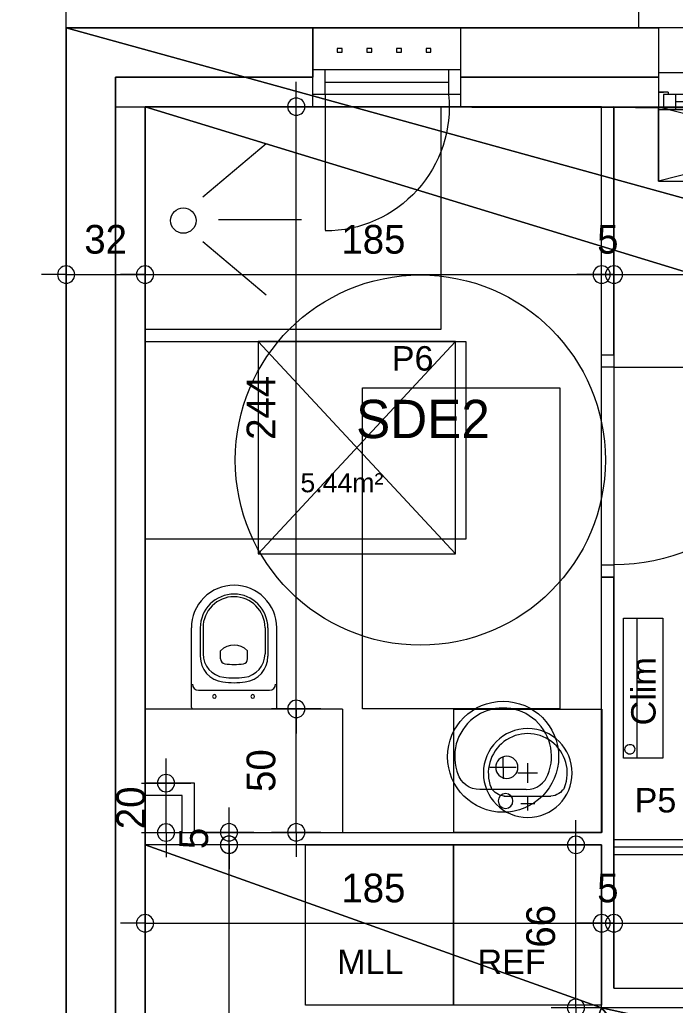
# Model space of a CAD drawing. Header units: metres. Extents: x -36.1 to 26, y -0.1 to 41.9.
# Drawn here: x -11.187 to -8.53, y 8.931 to 12.924 of the extents above; entities that cross this region are included whole.
import ezdxf
from ezdxf.enums import TextEntityAlignment as Align
from ezdxf.lldxf.tags import DXFTag

# ---------------------------------------------------------------- set-up
doc = ezdxf.new("R2010")
doc.units = ezdxf.units.M
doc.header["$MEASUREMENT"] = 0
for name, color, linetype in [('Calque commun', 7, 'Continuous'), ('Calque2', 7, 'Continuous'), ('Calque4', 7, 'Continuous'), ('Calque90', 7, 'Continuous'), ('Textes', 7, 'Continuous')]:
    doc.layers.add(name, color=color, linetype=linetype)
doc.styles.add('Arial4', font='arial.ttf', dxfattribs={"height": 0.077313})
doc.styles.add('Arial5', font='arial.ttf', dxfattribs={"height": 0.098961})
doc.styles.add('Century Gothic', font='GOTHIC.TTF', dxfattribs={"height": 0.155151})
doc.styles.add('Century Gothic2', font='GOTHIC.TTF', dxfattribs={"height": 0.116363})
tags = doc.linetypes.add('HIDDEN', pattern=[0.375, 0.25, -0.125]).pattern_tags.tags
tags[6:7] = [DXFTag(74, 4), DXFTag(75, 0), DXFTag(340, '0'), DXFTag(46, 1.0), DXFTag(50, 0.0), DXFTag(44, 0.0), DXFTag(45, 0.0)]
tags[4:5] = [DXFTag(74, 4), DXFTag(75, 0), DXFTag(340, '0'), DXFTag(46, 1.0), DXFTag(50, 0.0), DXFTag(44, 0.0), DXFTag(45, 0.0)]
tags = doc.linetypes.add('HIDDEN2', pattern=[0.1875, 0.125, -0.0625]).pattern_tags.tags
tags[6:7] = [DXFTag(74, 4), DXFTag(75, 0), DXFTag(340, '0'), DXFTag(46, 1.0), DXFTag(50, 0.0), DXFTag(44, 0.0), DXFTag(45, 0.0)]
tags[4:5] = [DXFTag(74, 4), DXFTag(75, 0), DXFTag(340, '0'), DXFTag(46, 1.0), DXFTag(50, 0.0), DXFTag(44, 0.0), DXFTag(45, 0.0)]

# ---------------------------------------------------------------- blocks, each defined once
blk = doc.blocks.new('Block8295')
at = {"layer": 'Calque commun', "color": 7, "linetype": 'Continuous', "lineweight": 18}
for p, q in [((-10.7986, 12.8909), (-10.9986, 12.8909)), ((-10.7986, 12.6909), (-10.7986, 12.6909))]:
    blk.add_line(p, q, dxfattribs=at)
at = {"layer": 'Calque commun', "color": 7, "linetype": 'Continuous', "lineweight": 9}
blk.add_line((-10.7986, 12.5709), (-10.6786, 12.5709), dxfattribs=at)
blk = doc.blocks.new('Block8298')
at = {"layer": 'Calque commun', "color": 7, "linetype": 'Continuous', "lineweight": 18}
blk.add_line((-10.9986, 3.8909), (-10.9986, 12.8909), dxfattribs=at)
at = {"layer": 'Calque commun', "color": 7, "linetype": 'Continuous', "lineweight": 9}
for p, q in [((-10.7986, 4.0909), (-10.7986, 12.6909)), ((-10.6786, 4.2109), (-10.6786, 12.5709))]:
    blk.add_line(p, q, dxfattribs=at)
blk = doc.blocks.new('Block8299')
at = {"layer": 'Calque commun', "color": 7, "linetype": 'Continuous', "lineweight": 18}
for p, q in [((-10.9986, 12.8909), (-9.9986, 12.8909)), ((-9.3986, 12.8909), (-8.5986, 12.8909))]:
    blk.add_line(p, q, dxfattribs=at)
at = {"layer": 'Calque commun', "color": 7, "linetype": 'Continuous', "lineweight": 9}
for p, q in [((-10.7986, 12.6909), (-9.9986, 12.6909)), ((-9.3986, 12.6909), (-8.5986, 12.6909)), ((-10.6786, 12.5709), (-9.9986, 12.5709)), ((-9.3986, 12.5709), (-8.5986, 12.5709))]:
    blk.add_line(p, q, dxfattribs=at)
blk = doc.blocks.new('@PRES_1_$$_1')
at = {"layer": 'Calque commun', "color": 5, "linetype": 'Continuous', "lineweight": 9}
for p, q in [((0, 0.32), (0.6, 0.32)), ((0.6, 0.15), (0, 0.15)), ((0.05, 0.05), (0.05, 0.15)), ((0.55, 0.15), (0.55, 0.05)), ((0.05, 0.1), (0.55, 0.1)), ((0.6, 0.05), (0, 0.05)), ((0, 0), (0.6, 0))]:
    blk.add_line(p, q, dxfattribs=at)
blk = doc.blocks.new('@PRES_1_$$_1-2')
at = {"layer": 'Calque commun', "color": 0, "linetype": 'ByBlock', "lineweight": -2}
blk.add_line((0, 0), (0, 0.32), dxfattribs=at)
blk = doc.blocks.new('@PRES_1_$$_1-3')
at = {"layer": 'Calque commun', "color": 0, "linetype": 'ByBlock', "lineweight": -2}
blk.add_line((0, 0), (0, 0.32), dxfattribs=at)
blk = doc.blocks.new('INTER_2D_COMB')
at = {"layer": 'Calque4', "color": 0, "linetype": 'ByBlock', "lineweight": -2}
blk.add_blockref('@PRES_1_$$_1', (0, 0), dxfattribs=at)
at = {"layer": 'Calque4', "color": 7, "linetype": 'Continuous', "lineweight": 9}
blk.add_blockref('@PRES_1_$$_1-2', (0, 0), dxfattribs=at)
at = {"layer": 'Calque4', "color": 7, "linetype": 'Continuous', "lineweight": 9, "extrusion": (0, 0, -1), "xscale": -1, "yscale": -1, "zscale": -1, "rotation": -180}
blk.add_blockref('@PRES_1_$$_1-3', (-0.6, 0), dxfattribs=at)
blk = doc.blocks.new('PLACED_COMB')
at = {"layer": 'Calque4', "color": 0, "linetype": 'ByBlock', "lineweight": -2}
blk.add_blockref('INTER_2D_COMB', (0, 0), dxfattribs=at)
blk = doc.blocks.new('@PRES_1_$$_1-7')
at = {"layer": 'Calque commun', "color": 2, "linetype": 'Continuous', "lineweight": 9}
for p, q in [((0, 0.33), (1.2, 0.33)), ((0, 0.32), (0, 0.33)), ((0, 0.32), (0.02, 0.32)), ((0.02, 0.27), (0.02, 0.32)), ((0.07, 0.33), (0.07, 0.27)), ((0.55, 0.27), (0.55, 0.33)), ((0.6, 0.33), (0.6, 0.27)), ((0.65, 0.27), (0.65, 0.33)), ((1.13, 0.33), (1.13, 0.27)), ((1.18, 0.32), (1.18, 0.27)), ((1.18, 0.32), (1.2, 0.32)), ((1.2, 0.32), (1.2, 0.33)), ((0.04, 0.26), (0, 0.26)), ((0, 0.26), (0.02, 0.26)), ((1.18, 0.27), (0.02, 0.27)), ((0.04, 0.26), (0.04, 0.27)), ((1.16, 0.26), (1.16, 0.27)), ((1.2, 0.26), (1.16, 0.26)), ((1.18, 0.26), (1.2, 0.26)), ((0, 0.18), (1.2, 0.18)), ((-0.08, 0), (-0.08, -0.07)), ((1.28, -0.07), (1.28, 0)), ((-0.08, -0.07), (1.28, -0.07))]:
    blk.add_line(p, q, dxfattribs=at)
at = {"layer": 'Calque commun', "color": 3, "linetype": 'Continuous', "lineweight": 9}
for p, q in [((0.55, 0.3), (0.07, 0.3)), ((1.13, 0.3), (0.65, 0.3))]:
    blk.add_line(p, q, dxfattribs=at)
blk = doc.blocks.new('@PRES_1_$$_1-8')
at = {"layer": 'Calque commun', "color": 0, "linetype": 'ByBlock', "lineweight": -2}
blk.add_line((0, 0), (0, 0.32), dxfattribs=at)
blk = doc.blocks.new('@PRES_1_$$_1-9')
at = {"layer": 'Calque commun', "color": 0, "linetype": 'ByBlock', "lineweight": -2}
blk.add_line((0, 0), (0, 0.32), dxfattribs=at)
blk = doc.blocks.new('INTER_2D_COMB3')
at = {"layer": 'Calque commun', "color": 0, "linetype": 'ByBlock', "lineweight": -2}
blk.add_blockref('@PRES_1_$$_1-7', (0, 0), dxfattribs=at)
at = {"layer": 'Calque commun', "color": 7, "linetype": 'Continuous', "lineweight": 9}
blk.add_blockref('@PRES_1_$$_1-8', (0, 0), dxfattribs=at)
at = {"layer": 'Calque commun', "color": 7, "linetype": 'Continuous', "lineweight": 9, "extrusion": (0, 0, -1), "xscale": -1, "yscale": -1, "zscale": -1, "rotation": -180}
blk.add_blockref('@PRES_1_$$_1-9', (-1.2, 0), dxfattribs=at)
blk = doc.blocks.new('PLACED_COMB3')
at = {"layer": 'Calque commun', "color": 0, "linetype": 'ByBlock', "lineweight": -2}
blk.add_blockref('INTER_2D_COMB3', (0, 0), dxfattribs=at)
blk = doc.blocks.new('_8')
at = {"layer": 'Calque commun', "color": 7, "linetype": 'Continuous', "lineweight": 9}
for p, q in [((-0.491, -0.1501), (-0.2333, -0.3664)), ((-0.6334, -0.4582), (-0.2969, -0.4582)), ((-0.491, -0.7635), (-0.2333, -0.5472))]:
    blk.add_line(p, q, dxfattribs=at)
blk.add_arc((-0.1549, -0.4608), 0.0514, 90, 89.9994, dxfattribs=at)
blk = doc.blocks.new('@PRES_1_$$_1-30')
at = {"layer": 'Calque commun', "color": 5, "linetype": 'Continuous', "lineweight": 9}
blk.add_line((0.05, 0.05), (0.05, 0.85), dxfattribs=at)
at = {"layer": 'Calque commun', "color": 5, "linetype": 'Continuous', "lineweight": 9, "extrusion": (0, 0, -1)}
blk.add_arc((-0.05, 0.05), 0.8, 90, 180, dxfattribs=at)
at = {"layer": 'Calque commun', "color": 5, "linetype": 'Continuous', "lineweight": 9}
mesh = blk.add_polyface(dxfattribs=at)
corners = [(0, 0), (0, 0.05), (0.05, 0.05), (0.05, 0)]
mesh.append_faces([[corners[k] for k in face] for face in [(0, 1, 2, 3)]], dxfattribs={"color": 5})
mesh = blk.add_polyface(dxfattribs=at)
corners = [(0.85, 0), (0.85, 0.05), (0.9, 0.05), (0.9, 0)]
mesh.append_faces([[corners[k] for k in face] for face in [(0, 1, 2, 3)]], dxfattribs={"color": 5})
blk = doc.blocks.new('@PRES_1_$$_1-31')
at = {"layer": 'Calque commun', "color": 0, "linetype": 'Continuous', "lineweight": 9}
blk.add_line((0, 0), (0, 0.05), dxfattribs=at)
blk = doc.blocks.new('@PRES_1_$$_1-32')
at = {"layer": 'Calque commun', "color": 0, "linetype": 'Continuous', "lineweight": 9}
blk.add_line((0, 0), (0, 0.05), dxfattribs=at)
blk = doc.blocks.new('INTER_2D_COMB12')
at = {"layer": 'Calque commun', "color": 0, "linetype": 'ByBlock', "lineweight": -2}
blk.add_blockref('@PRES_1_$$_1-30', (0, 0), dxfattribs=at)
at = {"layer": 'Calque commun', "color": 15, "linetype": 'ByBlock', "lineweight": -2}
blk.add_blockref('@PRES_1_$$_1-31', (0, 0), dxfattribs=at)
at = {"layer": 'Calque commun', "color": 15, "linetype": 'ByBlock', "lineweight": -2, "extrusion": (0, 0, -1), "xscale": -1, "yscale": -1, "zscale": -1, "rotation": -180}
blk.add_blockref('@PRES_1_$$_1-32', (-0.9, 0), dxfattribs=at)
blk = doc.blocks.new('PLACED_COMB12')
at = {"layer": 'Calque commun', "color": 0, "linetype": 'ByBlock', "lineweight": -2}
blk.add_blockref('INTER_2D_COMB12', (0, 0), dxfattribs=at)
blk = doc.blocks.new('80x130')
at = {"layer": 'Calque commun', "color": 7, "linetype": 'HIDDEN', "lineweight": 9}
mesh = blk.add_polyface(dxfattribs=at)
corners = [(0, 0), (0, 1.3), (0.8, 1.3), (0.8, 0)]
mesh.append_faces([[corners[k] for k in face] for face in [(0, 1, 2, 3)]], dxfattribs={"color": 7})
blk = doc.blocks.new('new101')
at = {"layer": 'Calque commun', "color": 5, "linetype": 'Continuous', "lineweight": 9}
blk.add_arc((0, 0), 0.5, 0, 359.9994, dxfattribs=at)
blk = doc.blocks.new('new102')
at = {"layer": 'Calque commun', "color": 5, "linetype": 'Continuous', "lineweight": 9}
blk.add_arc((0, 0), 0.5, 0, 359.9994, dxfattribs=at)
blk = doc.blocks.new('DimLine13582')
at = {"layer": 'Calque commun', "color": 5, "linetype": 'Continuous', "lineweight": 9}
for p, q in [((-10.9986, 11.7914), (-10.9986, 11.9914)), ((-10.6786, 11.7914), (-10.6786, 11.9914)), ((-10.9986, 11.8914), (-11.0986, 11.8914)), ((-10.9986, 11.8914), (-10.6786, 11.8914)), ((-10.6786, 11.8914), (-10.5786, 11.8914))]:
    blk.add_line(p, q, dxfattribs=at)
at = {"layer": 'Calque commun', "color": 5, "linetype": 'Continuous', "lineweight": 9, "xscale": 0.07000000029802322, "yscale": 0.07000000029802322, "zscale": 0.07000000029802322}
for name, p in [('new101', (-10.9986, 11.8914)), ('new102', (-10.6786, 11.8914))]:
    blk.add_blockref(name, p, dxfattribs=at)
at = {"layer": 'Calque commun', "color": 5, "linetype": 'Continuous', "lineweight": 9, "style": 'Century Gothic2'}
blk.add_text('32', height=0.11636, dxfattribs=at).set_placement((-10.8386, 11.9414), align=Align.BOTTOM_CENTER)
blk = doc.blocks.new('new103')
at = {"layer": 'Calque commun', "color": 5, "linetype": 'Continuous', "lineweight": 9}
blk.add_arc((0, 0), 0.5, 0, 359.9994, dxfattribs=at)
blk = doc.blocks.new('new104')
at = {"layer": 'Calque commun', "color": 5, "linetype": 'Continuous', "lineweight": 9}
blk.add_arc((0, 0), 0.5, 0, 359.9994, dxfattribs=at)
blk = doc.blocks.new('DimLine13590')
at = {"layer": 'Calque commun', "color": 5, "linetype": 'Continuous', "lineweight": 9}
for p, q in [((-10.6786, 11.7914), (-10.6786, 11.9914)), ((-8.8286, 11.7914), (-8.8286, 11.9914)), ((-10.6786, 11.8914), (-10.7786, 11.8914)), ((-10.6786, 11.8914), (-8.8286, 11.8914)), ((-8.8286, 11.8914), (-8.7286, 11.8914))]:
    blk.add_line(p, q, dxfattribs=at)
at = {"layer": 'Calque commun', "color": 5, "linetype": 'Continuous', "lineweight": 9, "xscale": 0.07000000029802322, "yscale": 0.07000000029802322, "zscale": 0.07000000029802322}
for name, p in [('new103', (-10.6786, 11.8914)), ('new104', (-8.8286, 11.8914))]:
    blk.add_blockref(name, p, dxfattribs=at)
at = {"layer": 'Calque commun', "color": 5, "linetype": 'Continuous', "lineweight": 9, "style": 'Century Gothic2'}
blk.add_text('185', height=0.11636, dxfattribs=at).set_placement((-9.7536, 11.9414), align=Align.BOTTOM_CENTER)
blk = doc.blocks.new('new105')
at = {"layer": 'Calque commun', "color": 5, "linetype": 'Continuous', "lineweight": 9}
blk.add_arc((0, 0), 0.5, 0, 359.9994, dxfattribs=at)
blk = doc.blocks.new('new106')
at = {"layer": 'Calque commun', "color": 5, "linetype": 'Continuous', "lineweight": 9}
blk.add_arc((0, 0), 0.5, 0, 359.9994, dxfattribs=at)
blk = doc.blocks.new('DimLine13598')
at = {"layer": 'Calque commun', "color": 5, "linetype": 'Continuous', "lineweight": 9}
for p, q in [((-8.8286, 11.7914), (-8.8286, 11.9914)), ((-8.7786, 11.7914), (-8.7786, 11.9914)), ((-8.8286, 11.8914), (-8.9286, 11.8914)), ((-8.8286, 11.8914), (-8.7786, 11.8914)), ((-8.7786, 11.8914), (-8.6786, 11.8914))]:
    blk.add_line(p, q, dxfattribs=at)
at = {"layer": 'Calque commun', "color": 5, "linetype": 'Continuous', "lineweight": 9, "xscale": 0.07000000029802322, "yscale": 0.07000000029802322, "zscale": 0.07000000029802322}
for name, p in [('new105', (-8.8286, 11.8914)), ('new106', (-8.7786, 11.8914))]:
    blk.add_blockref(name, p, dxfattribs=at)
at = {"layer": 'Calque commun', "color": 5, "linetype": 'Continuous', "lineweight": 9, "style": 'Century Gothic2'}
blk.add_text('5', height=0.1164, dxfattribs=at).set_placement((-8.8036, 11.9414), align=Align.BOTTOM_CENTER)
blk = doc.blocks.new('new107')
at = {"layer": 'Calque commun', "color": 5, "linetype": 'Continuous', "lineweight": 9}
blk.add_arc((0, 0), 0.5, 0, 359.9994, dxfattribs=at)
blk = doc.blocks.new('new108')
at = {"layer": 'Calque commun', "color": 5, "linetype": 'Continuous', "lineweight": 9}
blk.add_arc((0, 0), 0.5, 0, 359.9994, dxfattribs=at)
blk = doc.blocks.new('DimLine13606')
at = {"layer": 'Calque commun', "color": 5, "linetype": 'Continuous', "lineweight": 9}
for p, q in [((-8.7786, 11.7914), (-8.7786, 11.9914)), ((-4.7186, 11.7914), (-4.7186, 11.9914)), ((-8.7786, 11.8914), (-8.8786, 11.8914)), ((-8.7786, 11.8914), (-4.7186, 11.8914)), ((-4.7186, 11.8914), (-4.6186, 11.8914))]:
    blk.add_line(p, q, dxfattribs=at)
at = {"layer": 'Calque commun', "color": 5, "linetype": 'Continuous', "lineweight": 9, "xscale": 0.07000000029802322, "yscale": 0.07000000029802322, "zscale": 0.07000000029802322}
for name, p in [('new107', (-8.7786, 11.8914)), ('new108', (-4.7186, 11.8914))]:
    blk.add_blockref(name, p, dxfattribs=at)
at = {"layer": 'Calque commun', "color": 5, "linetype": 'Continuous', "lineweight": 9, "style": 'Century Gothic2'}
blk.add_text('406', height=0.11636, dxfattribs=at).set_placement((-6.7486, 11.9414), align=Align.BOTTOM_CENTER)
blk = doc.blocks.new('new113')
at = {"layer": 'Calque commun', "color": 5, "linetype": 'Continuous', "lineweight": 9}
blk.add_arc((0, 0), 0.5, 0, 359.9994, dxfattribs=at)
blk = doc.blocks.new('new114')
at = {"layer": 'Calque commun', "color": 5, "linetype": 'Continuous', "lineweight": 9}
blk.add_arc((0, 0), 0.5, 0, 359.9994, dxfattribs=at)
blk = doc.blocks.new('DimLine13638')
at = {"layer": 'Calque commun', "color": 5, "linetype": 'Continuous', "lineweight": 9}
for p, q in [((-10.3386, 9.6318), (-10.3386, 9.7318)), ((-10.4386, 9.6318), (-10.2386, 9.6318)), ((-10.3386, 9.5818), (-10.3386, 9.6318)), ((-10.4386, 9.5818), (-10.2386, 9.5818)), ((-10.3386, 9.5818), (-10.3386, 9.4818))]:
    blk.add_line(p, q, dxfattribs=at)
at = {"layer": 'Calque commun', "color": 5, "linetype": 'Continuous', "lineweight": 9, "xscale": 0.07000000029802322, "yscale": 0.07000000029802322, "zscale": 0.07000000029802322, "rotation": 90}
for name, p in [('new114', (-10.3386, 9.6318)), ('new113', (-10.3386, 9.5818))]:
    blk.add_blockref(name, p, dxfattribs=at)
at = {"layer": 'Calque commun', "color": 5, "linetype": 'Continuous', "lineweight": 9, "style": 'Century Gothic2'}
blk.add_text('5', height=0.1164, rotation=90, dxfattribs=at).set_placement((-10.3886, 9.6068), align=Align.BOTTOM_CENTER)
blk = doc.blocks.new('new115')
at = {"layer": 'Calque commun', "color": 5, "linetype": 'Continuous', "lineweight": 9}
blk.add_arc((0, 0), 0.5, 0, 359.9994, dxfattribs=at)
blk = doc.blocks.new('new116')
at = {"layer": 'Calque commun', "color": 5, "linetype": 'Continuous', "lineweight": 9}
blk.add_arc((0, 0), 0.5, 0, 359.9994, dxfattribs=at)
blk = doc.blocks.new('DimLine13646')
at = {"layer": 'Calque commun', "color": 5, "linetype": 'Continuous', "lineweight": 9}
for p, q in [((-10.0662, 10.1318), (-10.0662, 10.2318)), ((-9.9662, 10.1318), (-10.1662, 10.1318)), ((-10.0662, 9.6318), (-10.0662, 10.1318)), ((-10.1662, 9.6318), (-9.9662, 9.6318)), ((-10.0662, 9.6318), (-10.0662, 9.5318))]:
    blk.add_line(p, q, dxfattribs=at)
at = {"layer": 'Calque commun', "color": 5, "linetype": 'Continuous', "lineweight": 9, "xscale": 0.07000000029802322, "yscale": 0.07000000029802322, "zscale": 0.07000000029802322, "rotation": 90}
for name, p in [('new116', (-10.0662, 10.1318)), ('new115', (-10.0662, 9.6318))]:
    blk.add_blockref(name, p, dxfattribs=at)
at = {"layer": 'Calque commun', "color": 5, "linetype": 'Continuous', "lineweight": 9, "style": 'Century Gothic2'}
blk.add_text('50', height=0.11636, rotation=90, dxfattribs=at).set_placement((-10.1162, 9.8818), align=Align.BOTTOM_CENTER)
blk = doc.blocks.new('new117')
at = {"layer": 'Calque commun', "color": 5, "linetype": 'Continuous', "lineweight": 9}
blk.add_arc((0, 0), 0.5, 0, 359.9994, dxfattribs=at)
blk = doc.blocks.new('new118')
at = {"layer": 'Calque commun', "color": 5, "linetype": 'Continuous', "lineweight": 9}
blk.add_arc((0, 0), 0.5, 0, 359.9994, dxfattribs=at)
blk = doc.blocks.new('DimLine13654')
at = {"layer": 'Calque commun', "color": 5, "linetype": 'Continuous', "lineweight": 9}
for p, q in [((-10.0662, 12.5718), (-10.0662, 12.6718)), ((-10.1662, 12.5718), (-9.9662, 12.5718)), ((-10.0662, 10.1318), (-10.0662, 12.5718)), ((-9.9662, 10.1318), (-10.1662, 10.1318)), ((-10.0662, 10.1318), (-10.0662, 10.0318))]:
    blk.add_line(p, q, dxfattribs=at)
at = {"layer": 'Calque commun', "color": 5, "linetype": 'Continuous', "lineweight": 9, "xscale": 0.07000000029802322, "yscale": 0.07000000029802322, "zscale": 0.07000000029802322, "rotation": 90}
for name, p in [('new118', (-10.0662, 12.5718)), ('new117', (-10.0662, 10.1318))]:
    blk.add_blockref(name, p, dxfattribs=at)
at = {"layer": 'Calque commun', "color": 5, "linetype": 'Continuous', "lineweight": 9, "style": 'Century Gothic2'}
blk.add_text('244', height=0.11636, rotation=90, dxfattribs=at).set_placement((-10.1162, 11.3518), align=Align.BOTTOM_CENTER)
blk = doc.blocks.new('new341')
at = {"layer": 'Calque commun', "color": 5, "linetype": 'Continuous', "lineweight": 9}
blk.add_arc((0, 0), 0.5, 0, 359.9994, dxfattribs=at)
blk = doc.blocks.new('new342')
at = {"layer": 'Calque commun', "color": 5, "linetype": 'Continuous', "lineweight": 9}
blk.add_arc((0, 0), 0.5, 0, 359.9994, dxfattribs=at)
blk = doc.blocks.new('DimLine18064')
at = {"layer": 'Calque commun', "color": 5, "linetype": 'Continuous', "lineweight": 9}
for p, q in [((-10.6786, 9.3632), (-10.6786, 9.1632)), ((-8.8286, 9.3632), (-8.8286, 9.1632)), ((-10.6786, 9.2632), (-10.7786, 9.2632)), ((-10.6786, 9.2632), (-8.8286, 9.2632)), ((-8.8286, 9.2632), (-8.7286, 9.2632))]:
    blk.add_line(p, q, dxfattribs=at)
at = {"layer": 'Calque commun', "color": 5, "linetype": 'Continuous', "lineweight": 9, "xscale": 0.07000000029802322, "yscale": 0.07000000029802322, "zscale": 0.07000000029802322}
for name, p in [('new341', (-10.6786, 9.2632)), ('new342', (-8.8286, 9.2632))]:
    blk.add_blockref(name, p, dxfattribs=at)
at = {"layer": 'Calque commun', "color": 5, "linetype": 'Continuous', "lineweight": 9, "style": 'Century Gothic2'}
blk.add_text('185', height=0.11636, dxfattribs=at).set_placement((-9.7536, 9.3132), align=Align.BOTTOM_CENTER)
blk = doc.blocks.new('new343')
at = {"layer": 'Calque commun', "color": 5, "linetype": 'Continuous', "lineweight": 9}
blk.add_arc((0, 0), 0.5, 0, 359.9994, dxfattribs=at)
blk = doc.blocks.new('new344')
at = {"layer": 'Calque commun', "color": 5, "linetype": 'Continuous', "lineweight": 9}
blk.add_arc((0, 0), 0.5, 0, 359.9994, dxfattribs=at)
blk = doc.blocks.new('DimLine18072')
at = {"layer": 'Calque commun', "color": 5, "linetype": 'Continuous', "lineweight": 9}
for p, q in [((-8.8286, 9.3632), (-8.8286, 9.1632)), ((-8.7786, 9.3632), (-8.7786, 9.1632)), ((-8.8286, 9.2632), (-8.9286, 9.2632)), ((-8.8286, 9.2632), (-8.7786, 9.2632)), ((-8.7786, 9.2632), (-8.6786, 9.2632))]:
    blk.add_line(p, q, dxfattribs=at)
at = {"layer": 'Calque commun', "color": 5, "linetype": 'Continuous', "lineweight": 9, "xscale": 0.07000000029802322, "yscale": 0.07000000029802322, "zscale": 0.07000000029802322}
for name, p in [('new343', (-8.8286, 9.2632)), ('new344', (-8.7786, 9.2632))]:
    blk.add_blockref(name, p, dxfattribs=at)
at = {"layer": 'Calque commun', "color": 5, "linetype": 'Continuous', "lineweight": 9, "style": 'Century Gothic2'}
blk.add_text('5', height=0.1164, dxfattribs=at).set_placement((-8.8036, 9.3132), align=Align.BOTTOM_CENTER)
blk = doc.blocks.new('new345')
at = {"layer": 'Calque commun', "color": 5, "linetype": 'Continuous', "lineweight": 9}
blk.add_arc((0, 0), 0.5, 0, 359.9994, dxfattribs=at)
blk = doc.blocks.new('new346')
at = {"layer": 'Calque commun', "color": 5, "linetype": 'Continuous', "lineweight": 9}
blk.add_arc((0, 0), 0.5, 0, 359.9994, dxfattribs=at)
blk = doc.blocks.new('DimLine18080')
at = {"layer": 'Calque commun', "color": 5, "linetype": 'Continuous', "lineweight": 9}
for p, q in [((-8.7786, 9.3632), (-8.7786, 9.1632)), ((-7.1247, 9.3632), (-7.1247, 9.1632)), ((-8.7786, 9.2632), (-8.8786, 9.2632)), ((-8.7786, 9.2632), (-7.1247, 9.2632)), ((-7.1247, 9.2632), (-7.0247, 9.2632))]:
    blk.add_line(p, q, dxfattribs=at)
at = {"layer": 'Calque commun', "color": 5, "linetype": 'Continuous', "lineweight": 9, "xscale": 0.07000000029802322, "yscale": 0.07000000029802322, "zscale": 0.07000000029802322}
for name, p in [('new345', (-8.7786, 9.2632)), ('new346', (-7.1247, 9.2632))]:
    blk.add_blockref(name, p, dxfattribs=at)
at = {"layer": 'Calque commun', "color": 5, "linetype": 'Continuous', "lineweight": 9, "style": 'Century Gothic2'}
blk.add_text('165', height=0.11636, dxfattribs=at).set_placement((-7.9517, 9.3132), align=Align.BOTTOM_CENTER)
blk = doc.blocks.new('vasque1-2')
at = {"layer": 'Calque2', "color": 6, "linetype": 'Continuous', "lineweight": 9}
for p, q in [((-0.094, -0.092), (0.094, -0.092)), ((0, -0.182), (0, -0.135)), ((-0.0533, -0.182), (0.0533, -0.182)), ((0, -0.182), (0, -0.224))]:
    blk.add_line(p, q, dxfattribs=at)
at = {"layer": 'Calque2', "color": 6, "linetype": 'Continuous', "lineweight": 9, "flags": 128}
for points in [[(0, -0.45, -1), (0, 0)], [(0, 0, -1), (0, -0.45)], [(0.02, -0.046, 1), (-0.04, -0.046, 1), (0.02, -0.046)], [(-0.094, -0.092, 0.324927), (-0.1834, -0.157)], [(0.094, -0.092, -0.324927), (0.1834, -0.157)], [(-0.1814, -0.1514, 1.494518), (0.1814, -0.1514)], [(0.03, -0.182, 1), (-0.06, -0.182, 1), (0.03, -0.182)]]:
    blk.add_lwpolyline(points, format="xyb", dxfattribs=at)
blk = doc.blocks.new('vasqu450')
at = {"layer": 'Calque commun', "color": 6, "linetype": 'Continuous', "lineweight": 9}
blk.add_line((0.1207, 0.1168), (-0.1173, 0.117), dxfattribs=at)
for radius, start, end in [(0.225, 360, 359.9994), (0.2, 158.4, 21.6)]:
    blk.add_arc((0, 0), radius, start, end, dxfattribs=at)
at = {"layer": 'Calque commun', "color": 6, "linetype": 'Continuous', "lineweight": 9, "extrusion": (0, 0, -1)}
for centre, start, end in [((0.112, 0.0327), 28.9734, 86.4066), ((-0.112, 0.0327), 93.5934, 151.0266)]:
    blk.add_arc(centre, 0.0845, start, end, dxfattribs=at)
at = {"layer": 'Calque90', "color": 6, "linetype": 'Continuous', "lineweight": 9}
for p, q in [((0.035, 0.155), (-0.035, 0.155)), ((0, 0.19), (0, 0.12)), ((0, 0.05), (0, -0.05)), ((-0.05, 0), (0.05, 0))]:
    blk.add_line(p, q, dxfattribs=at)
blk = doc.blocks.new('meuble vasque 60x50')
at = {"layer": 'Calque commun', "color": 0, "linetype": 'ByBlock', "lineweight": -2, "xscale": 0.800000011920929, "yscale": 0.800000011920929, "zscale": 0.800000011920929}
blk.add_blockref('vasqu450', (0.2994, -0.241), dxfattribs=at)
at = {"layer": 'Calque commun', "color": 0, "linetype": 'ByBlock', "lineweight": -2}
blk.add_blockref('vasque1-2', (0.3994, -0.0819), dxfattribs=at)
at = {"layer": 'Calque commun', "color": 6, "linetype": 'Continuous', "lineweight": 9}
mesh = blk.add_polyface(dxfattribs=at)
corners = [(-0.0006, -0.0002), (0.5994, -0.0002), (0.5994, -0.5002), (-0.0006, -0.5002)]
mesh.append_faces([[corners[k] for k in face] for face in [(0, 1, 2, 3)]], dxfattribs={"color": 6})
blk = doc.blocks.new('60x65')
at = {"layer": 'Calque commun', "color": 7, "linetype": 'HIDDEN', "lineweight": 9}
mesh = blk.add_polyface(dxfattribs=at)
corners = [(0, 0.6), (0.65, 0.6), (0.65, 0), (0, 0)]
mesh.append_faces([[corners[k] for k in face] for face in [(0, 1, 2, 3)]], dxfattribs={"color": 7})
blk = doc.blocks.new('new365')
at = {"layer": 'Calque commun', "color": 5, "linetype": 'Continuous', "lineweight": 9}
blk.add_arc((0, 0), 0.5, 0, 359.9994, dxfattribs=at)
blk = doc.blocks.new('new366')
at = {"layer": 'Calque commun', "color": 5, "linetype": 'Continuous', "lineweight": 9}
blk.add_arc((0, 0), 0.5, 0, 359.9994, dxfattribs=at)
blk = doc.blocks.new('DimLine18427')
at = {"layer": 'Calque commun', "color": 5, "linetype": 'Continuous', "lineweight": 9}
for p, q in [((-8.9327, 9.5809), (-8.9327, 9.6809)), ((-8.8327, 9.5809), (-9.0327, 9.5809)), ((-8.9327, 8.9209), (-8.9327, 9.5809)), ((-8.8327, 8.9209), (-9.0327, 8.9209)), ((-8.9327, 8.9209), (-8.9327, 8.8209))]:
    blk.add_line(p, q, dxfattribs=at)
at = {"layer": 'Calque commun', "color": 5, "linetype": 'Continuous', "lineweight": 9, "xscale": 0.07000000029802322, "yscale": 0.07000000029802322, "zscale": 0.07000000029802322, "rotation": 90}
for name, p in [('new366', (-8.9327, 9.5809)), ('new365', (-8.9327, 8.9209))]:
    blk.add_blockref(name, p, dxfattribs=at)
at = {"layer": 'Calque commun', "color": 5, "linetype": 'Continuous', "lineweight": 9, "style": 'Century Gothic2'}
blk.add_text('66', height=0.11636, rotation=90, dxfattribs=at).set_placement((-8.9827, 9.2509), align=Align.BOTTOM_CENTER)
blk = doc.blocks.new('wc suspendu')
at = {"layer": 'Calque commun', "color": 15, "linetype": 'Continuous', "lineweight": 9}
for p, q in [((-0.173, -0.0497), (-0.173, -0.0515)), ((-0.173, -0.0497), (-0.173, -0.372)), ((0.168, -0.0447), (-0.168, -0.0447)), ((0.173, -0.0497), (0.173, -0.0515)), ((0.173, -0.0497), (0.173, -0.372)), ((0.1434, -0.1197), (-0.1434, -0.1197)), ((-0.137, -0.372), (-0.137, -0.2571)), ((-0.1257, -0.3727), (-0.1257, -0.2673)), ((-0.055, -0.2465), (-0.0551, -0.2797)), ((0.055, -0.2465), (0.0551, -0.2797)), ((0.1257, -0.3727), (0.1257, -0.2673)), ((0.137, -0.372), (0.137, -0.2571))]:
    blk.add_line(p, q, dxfattribs=at)
for centre, radius, start, end in [((-0.168, -0.0497), 0.005, 90, 180), ((0.168, -0.0497), 0.005, 0, 90), ((-0.1434, -0.1447), 0.025, 90, 180), ((-0.0756, -0.0946), 0.0075, 0, 359.9994), ((0.0794, -0.0946), 0.0075, 0, 359.9994), ((0.1434, -0.1447), 0.025, 0, 90), ((-0.032, -0.2571), 0.105, 97.505, 180), ((0, -0.5), 0.35, 90, 97.505), ((0, -0.5), 0.35, 82.495, 90), ((0.032, -0.2571), 0.105, 0, 82.495), ((-0.0294, -0.2673), 0.0963, 97.505, 180), ((0, -0.4902), 0.3211, 90, 97.505), ((0, -0.4902), 0.3211, 82.495, 90), ((0.0294, -0.2673), 0.0963, 0, 82.495), ((-0.035, -0.2465), 0.02, 97.8621, 180), ((0, -0.5), 0.2759, 90, 97.8622), ((0, -0.5), 0.2759, 82.1379, 90), ((0.035, -0.2465), 0.02, 0, 82.1378), ((0, -0.2241), 0.0783, 225.2695, 314.7305), ((0, -0.372), 0.173, 180, 270), ((0, -0.372), 0.137, 180, 270), ((0, -0.3727), 0.1257, 180, 270), ((0, -0.372), 0.137, 270, 0), ((0, -0.372), 0.173, 270, 0), ((0, -0.3727), 0.1257, 270, 0)]:
    blk.add_arc(centre, radius, start, end, dxfattribs=at)
blk = doc.blocks.new('clim-int')
at = {"layer": 'Calque commun', "color": 0, "linetype": 'ByBlock', "lineweight": 9}
for p, q in [((0.5671, 0.16), (0, 0.16)), ((0, 0.16), (0, 0)), ((0.5671, 0), (0.5671, 0.16)), ((0, 0.106), (0.5671, 0.106)), ((0, 0), (0.5671, 0))]:
    blk.add_line(p, q, dxfattribs=at)
blk.add_arc((0.531, 0.1338), 0.02, 330, 329.9994, dxfattribs=at)
blk = doc.blocks.new('new381')
at = {"layer": 'Calque commun', "color": 5, "linetype": 'Continuous', "lineweight": 9}
blk.add_arc((0, 0), 0.5, 0, 359.9994, dxfattribs=at)
blk = doc.blocks.new('new382')
at = {"layer": 'Calque commun', "color": 5, "linetype": 'Continuous', "lineweight": 9}
blk.add_arc((0, 0), 0.5, 0, 359.9994, dxfattribs=at)
blk = doc.blocks.new('DimLine18902')
at = {"layer": 'Calque commun', "color": 5, "linetype": 'Continuous', "lineweight": 9}
for p, q in [((-10.5939, 9.8309), (-10.5939, 9.9309)), ((-10.6939, 9.8309), (-10.4939, 9.8309)), ((-10.5939, 9.6309), (-10.5939, 9.8309)), ((-10.6939, 9.6309), (-10.4939, 9.6309)), ((-10.5939, 9.6309), (-10.5939, 9.5309))]:
    blk.add_line(p, q, dxfattribs=at)
at = {"layer": 'Calque commun', "color": 5, "linetype": 'Continuous', "lineweight": 9, "xscale": 0.07000000029802322, "yscale": 0.07000000029802322, "zscale": 0.07000000029802322, "rotation": 90}
for name, p in [('new382', (-10.5939, 9.8309)), ('new381', (-10.5939, 9.6309))]:
    blk.add_blockref(name, p, dxfattribs=at)
at = {"layer": 'Calque commun', "color": 5, "linetype": 'Continuous', "lineweight": 9, "style": 'Century Gothic2'}
blk.add_text('20', height=0.11636, rotation=90, dxfattribs=at).set_placement((-10.6439, 9.7309), align=Align.BOTTOM_CENTER)
blk = doc.blocks.new('new393')
at = {"layer": 'Calque commun', "color": 5, "linetype": 'Continuous', "lineweight": 9}
blk.add_arc((0, 0), 0.5, 0, 359.9994, dxfattribs=at)
blk = doc.blocks.new('new394')
at = {"layer": 'Calque commun', "color": 5, "linetype": 'Continuous', "lineweight": 9}
blk.add_arc((0, 0), 0.5, 0, 359.9994, dxfattribs=at)
blk = doc.blocks.new('DimLine19047')
at = {"layer": 'Calque commun', "color": 5, "linetype": 'Continuous', "lineweight": 9}
for p, q in [((-10.3386, 9.5809), (-10.3386, 9.6809)), ((-10.2386, 9.5809), (-10.4386, 9.5809)), ((-10.3386, 6.5309), (-10.3386, 9.5809)), ((-10.2386, 6.5309), (-10.4386, 6.5309)), ((-10.3386, 6.5309), (-10.3386, 6.4309))]:
    blk.add_line(p, q, dxfattribs=at)
at = {"layer": 'Calque commun', "color": 5, "linetype": 'Continuous', "lineweight": 9, "xscale": 0.07000000029802322, "yscale": 0.07000000029802322, "zscale": 0.07000000029802322, "rotation": 90}
for name, p in [('new394', (-10.3386, 9.5809)), ('new393', (-10.3386, 6.5309))]:
    blk.add_blockref(name, p, dxfattribs=at)
at = {"layer": 'Calque commun', "color": 5, "linetype": 'Continuous', "lineweight": 9, "style": 'Century Gothic2'}
blk.add_text('305', height=0.11636, rotation=90, dxfattribs=at).set_placement((-10.3886, 8.0559), align=Align.BOTTOM_CENTER)

msp = doc.modelspace()

# ---------------------------------------------------------------- linework, layer by layer
at = {"layer": 'Calque commun', "color": 7, "linetype": 'HIDDEN', "lineweight": 9}
for p, q in [((-9.9486, 12.6209), (-9.9486, 12.0709)), ((-7.3986, 12.5709), (-8.5986, 12.2703)), ((-8.5986, 12.2703), (-8.5986, 12.5709)), ((-8.5986, 12.5709), (-7.3986, 12.2668)), ((-8.5986, 12.5609), (-8.5986, 12.2703)), ((-8.5986, 12.2703), (-7.3986, 12.2668))]:
    msp.add_line(p, q, dxfattribs=at)
at = {"layer": 'Calque commun', "color": 7, "linetype": 'Continuous', "lineweight": 9}
for p, q in [((-9.4786, 12.5685), (-10.6786, 12.5709)), ((-9.4786, 11.6709), (-9.4786, 12.5685)), ((-8.7786, 11.5659), (-8.7786, 12.5709)), ((-8.7786, 12.5709), (-8.7786, 12.1909)), ((-10.6786, 11.6709), (-9.4786, 11.6709)), ((-9.8786, 10.1309), (-10.6786, 10.1309)), ((-9.8786, 10.1309), (-9.8786, 9.6309)), ((-9.3286, 9.6309), (-8.8286, 9.6309)), ((-7.1247, 9.6009), (-8.7786, 9.6009)), ((-8.7786, 9.6009), (-8.7786, 9.5409)), ((-7.1247, 9.5709), (-8.7786, 9.5709)), ((-7.1247, 9.5409), (-8.7786, 9.5409))]:
    msp.add_line(p, q, dxfattribs=at)
at = {"layer": 'Calque commun', "color": 15, "linetype": 'Continuous', "lineweight": 18}
for p, q in [((-8.8286, 12.5709), (-8.7786, 12.5709)), ((-8.8286, 11.5659), (-8.8286, 12.5709)), ((-8.7786, 11.5659), (-8.7786, 12.5709)), ((-8.8286, 9.6309), (-8.8286, 10.6659)), ((-8.7786, 9.0009), (-8.7786, 10.6659)), ((-10.4786, 9.8309), (-10.6786, 9.8309)), ((-10.6786, 9.7809), (-10.6786, 9.8309)), ((-10.4786, 9.6309), (-10.4786, 9.8309)), ((-10.5286, 9.7809), (-10.6786, 9.7809)), ((-10.5286, 9.6309), (-10.5286, 9.7809)), ((-10.6786, 9.5809), (-10.6786, 9.6309)), ((-10.6786, 9.6309), (-10.3786, 9.6309)), ((-10.3286, 9.6309), (-8.8286, 9.6309)), ((-8.8286, 9.5809), (-10.6786, 9.5809)), ((-8.8286, 9.0009), (-8.8286, 9.5809))]:
    msp.add_line(p, q, dxfattribs=at)
at = {"layer": 'Calque commun', "color": 7, "linetype": 'Continuous', "lineweight": 18}
for p, q in [((-8.8286, 8.9209), (-8.8286, 9.0009)), ((-8.7786, 9.0009), (-7.1247, 9.0009))]:
    msp.add_line(p, q, dxfattribs=at)
at = {"layer": 'Calque commun', "color": 16, "linetype": 'HIDDEN2', "lineweight": 9, "flags": 128}
msp.add_lwpolyline([(-9.4204, 11.62), (-10.2204, 11.62), (-10.2204, 10.7596), (-9.4204, 10.7596), (-10.2204, 11.62), (-9.4204, 10.7596), (-9.4204, 11.62), (-10.2204, 10.7596)], dxfattribs=at)
at = {"layer": 'Calque commun', "color": 12, "linetype": 'Continuous', "lineweight": 18}
for points in [[(-9.9986, 12.8909, 0), (-9.9986, 12.6909, 0), (-10.7986, 12.6909, 0), (-10.7986, 4.0909, 0), (-9.9986, 4.0909, 0), (-9.9986, 3.8909, 0)], [(-8.5986, 12.8909, 0), (-8.5986, 12.6909, 0), (-9.3986, 12.6909, 0), (-9.3986, 12.8909, 0)]]:
    msp.add_polyline3d(points, dxfattribs=at)
at = {"layer": 'Calque commun', "color": 7, "linetype": 'HIDDEN', "lineweight": 9, "extrusion": (0, 0, -1)}
msp.add_arc((9.9486, 12.5709), 0.5025, 174.2894, 269.9999, dxfattribs=at)
at = {"layer": 'Calque commun', "color": 7, "linetype": 'HIDDEN', "lineweight": 9, "extrusion": (0, -1.22461e-16, -1)}
msp.add_arc((9.5634, 11.1398), 0.75, 270, 269.9994, dxfattribs=at)

# ---------------------------------------------------------------- block references
at = {"layer": 'Calque commun', "color": 0, "linetype": 'ByBlock', "lineweight": -2, "extrusion": (0, 0, -1), "xscale": -1, "yscale": -1, "zscale": -1}
msp.add_blockref('PLACED_COMB3', (8.5986, 12.8909), dxfattribs=at)
at = {"layer": 'Calque commun', "color": 0, "linetype": 'ByBlock', "lineweight": -2}
for name in ['Block8295', 'Block8298', 'Block8299']:
    msp.add_blockref(name, (0, 0), dxfattribs=at)
at = {"layer": 'Calque commun', "color": 0, "linetype": 'ByBlock', "lineweight": -2, "xscale": -1, "yscale": -1, "zscale": -1, "rotation": -180}
msp.add_blockref('PLACED_COMB', (-9.9986, 12.5709), dxfattribs=at)
at = {"layer": 'Calque commun', "color": 5, "linetype": 'Continuous', "lineweight": 9}
for name in ['DimLine13654', 'DimLine13582', 'DimLine13590', 'DimLine13598', 'DimLine13606', 'DimLine13646', 'DimLine18902', 'DimLine13638', 'DimLine19047', 'DimLine18427', 'DimLine18064', 'DimLine18072', 'DimLine18080']:
    msp.add_blockref(name, (0, 0), dxfattribs=at)
at = {"layer": 'Calque commun', "color": 0, "linetype": 'ByBlock', "lineweight": -2, "extrusion": (0, 0, -1), "xscale": -1, "yscale": -1, "zscale": -1, "rotation": -180}
msp.add_blockref('_8', (10.6786, 12.5709), dxfattribs=at)
at = {"layer": 'Calque commun', "color": 0, "linetype": 'ByBlock', "lineweight": -2}
for name, p, rotation in [('80x130', (-9.3786, 10.82), 90), ('PLACED_COMB12', (-8.8286, 11.5659), -90.00000000000001), ('80x130', (-8.9978, 11.432), 180), ('wc suspendu', (-10.3183, 10.0879), 180), ('meuble vasque 60x50', (-8.8286, 9.6309), 180), ('60x65', (-9.4286, 8.9309), 89.99999999999999), ('60x65', (-8.8286, 8.9309), 89.99999999999999)]:
    msp.add_blockref(name, p, dxfattribs=dict(at, rotation=rotation))
at = {"layer": 'Calque commun', "color": 7, "linetype": 'HIDDEN2', "lineweight": -2, "extrusion": (0, 0, -1), "rotation": -90}
msp.add_blockref('clim-int', (8.5804, 10.4992), dxfattribs=at)

# ---------------------------------------------------------------- texts
at = {"layer": 'Textes', "color": 5, "linetype": 'ByBlock', "lineweight": -2, "style": 'Arial5'}
for s, p in [('P6', (-9.6792, 11.4728)), ('P5', (-8.6951, 9.6824)), ('MLL', (-9.9007, 9.0282)), ('REF', (-9.3318, 9.0282))]:
    msp.add_text(s, height=0.09896, dxfattribs=at).set_placement(p, align=Align.BOTTOM_LEFT)
at = {"layer": 'Textes', "color": 5, "linetype": 'ByBlock', "lineweight": -2, "style": 'Century Gothic'}
msp.add_text('SDE2', height=0.15515, dxfattribs=at).set_placement((-9.2818, 11.384), align=Align.TOP_RIGHT)
at = {"layer": 'Textes', "color": 9, "linetype": 'ByBlock', "lineweight": -2, "style": 'Arial4'}
msp.add_text('5.44m²', height=0.07731, dxfattribs=at).set_placement((-10.0493, 10.9863), align=Align.BOTTOM_LEFT)
at = {"layer": 'Textes', "color": 5, "linetype": 'ByBlock', "lineweight": -2, "style": 'Arial5'}
msp.add_text('Clim', height=0.09896, rotation=90, dxfattribs=at).set_placement((-8.5804, 10.0648), align=Align.BOTTOM_LEFT)

# ---------------------------------------------------------------- meshes
at = {"layer": 'Calque commun', "color": 7, "linetype": 'Continuous', "lineweight": 9}
mesh = msp.add_polyface(dxfattribs=at)
corners = [(25.9622, 41.8575), (-34.0378, 41.8575), (-34.0378, -0.1425), (25.9622, -0.1425)]
mesh.append_faces([[corners[k] for k in face] for face in [(0, 1, 2, 3)]], dxfattribs={"color": 7})
at = {"layer": 'Calque commun', "color": 9, "linetype": 'Continuous', "lineweight": 9}
mesh = msp.add_polyface(dxfattribs=at)
corners = [(-10.9986, 3.8909), (-4.3986, 4.471), (-4.3986, 11.0709), (8.4414, 14.471), (1.8414, 14.471), (1.8414, 11.0709), (-10.9986, 12.8909), (-4.3986, 3.8909), (-4.3986, 12.8909), (2.0214, 5.471), (8.4414, 5.471), (2.0214, 4.471)]
mesh.append_faces([[corners[k] for k in face] for face in [(6, 2, 8), (9, 1, 11)]], dxfattribs={"vtx0": -1, "color": 9})
mesh.append_faces([[corners[k] for k in face] for face in [(3, 5, 10), (10, 5, 9)]], dxfattribs={"vtx0": -1, "vtx1": -1, "color": 9})
mesh.append_faces([[corners[k] for k in face] for face in [(0, 1, 2), (9, 2, 1)]], dxfattribs={"vtx0": -1, "vtx1": -1, "vtx2": -1, "color": 9})
mesh.append_faces([[corners[k] for k in face] for face in [(9, 5, 2)]], dxfattribs={"vtx0": -1, "vtx2": -1, "color": 9})
mesh.append_faces([[corners[k] for k in face] for face in [(6, 0, 2)]], dxfattribs={"vtx1": -1, "vtx2": -1, "color": 9})
mesh.append_faces([[corners[k] for k in face] for face in [(3, 4, 5), (0, 7, 1)]], dxfattribs={"vtx2": -1, "color": 9})
at = {"layer": 'Calque commun', "color": 16, "linetype": 'HIDDEN2', "lineweight": 9}
mesh = msp.add_polyface(dxfattribs=at)
corners = [(-4.3986, 13.0909), (-4.3986, 12.8909), (-10.9986, 12.8909), (-10.9986, 13.0909)]
mesh.append_faces([[corners[k] for k in face] for face in [(0, 1, 2, 3)]], dxfattribs={"color": 16})
at = {"layer": 'Calque commun', "color": 25, "linetype": 'Continuous', "lineweight": 18}
mesh = msp.add_polyface(dxfattribs=at)
corners = [(-9.8802, 12.807), (-9.9002, 12.807), (-9.9002, 12.7921), (-9.8802, 12.7921)]
mesh.append_faces([[corners[k] for k in face] for face in [(0, 1, 2, 3)]], dxfattribs={"color": 25})
mesh = msp.add_polyface(dxfattribs=at)
corners = [(-9.7602, 12.807), (-9.7802, 12.807), (-9.7802, 12.7921), (-9.7602, 12.7921)]
mesh.append_faces([[corners[k] for k in face] for face in [(0, 1, 2, 3)]], dxfattribs={"color": 25})
mesh = msp.add_polyface(dxfattribs=at)
corners = [(-9.6402, 12.807), (-9.6602, 12.807), (-9.6602, 12.7921), (-9.6402, 12.7921)]
mesh.append_faces([[corners[k] for k in face] for face in [(0, 1, 2, 3)]], dxfattribs={"color": 25})
mesh = msp.add_polyface(dxfattribs=at)
corners = [(-9.5202, 12.807), (-9.5402, 12.807), (-9.5402, 12.7921), (-9.5202, 12.7921)]
mesh.append_faces([[corners[k] for k in face] for face in [(0, 1, 2, 3)]], dxfattribs={"color": 25})
at = {"layer": 'Calque commun', "color": 9, "linetype": 'Continuous', "lineweight": 9}
mesh = msp.add_polyface(dxfattribs=at)
corners = [(-8.8286, 12.5709), (-10.6786, 12.5709), (-10.6786, 9.6309), (-8.8286, 9.6309)]
mesh.append_faces([[corners[k] for k in face] for face in [(0, 1, 2, 3)]], dxfattribs={"color": 9})
mesh = msp.add_polyface(dxfattribs=at)
corners = [(-4.7186, 4.791), (-1.4986, 10.7509), (-4.7186, 10.7509), (-10.6786, 12.5709), (-10.6786, 4.2109), (-1.4986, 4.791), (-4.7186, 4.2109), (-4.7186, 12.559)]
mesh.append_faces([[corners[k] for k in face] for face in [(2, 3, 2), (0, 2, 4)]], dxfattribs={"vtx0": -1, "vtx1": -1, "vtx2": -1, "color": 9})
mesh.append_faces([[corners[k] for k in face] for face in [(0, 1, 2)]], dxfattribs={"vtx0": -1, "vtx2": -1, "color": 9})
mesh.append_faces([[corners[k] for k in face] for face in [(6, 0, 4)]], dxfattribs={"vtx1": -1, "color": 9})
mesh.append_faces([[corners[k] for k in face] for face in [(3, 4, 2)]], dxfattribs={"vtx1": -1, "vtx2": -1, "color": 9})
mesh.append_faces([[corners[k] for k in face] for face in [(0, 5, 1), (2, 1, 2), (2, 7, 3)]], dxfattribs={"vtx2": -1, "color": 9})
mesh = msp.add_polyface(dxfattribs=at)
corners = [(-8.7786, 12.5709), (-8.7786, 9.0009), (-4.7186, 9.0009), (-4.7186, 12.559)]
mesh.append_faces([[corners[k] for k in face] for face in [(0, 1, 2, 3)]], dxfattribs={"color": 9})
mesh = msp.add_polyface(dxfattribs=at)
corners = [(-10.6786, 4.2109), (-8.8286, 8.9209), (-10.6786, 9.5809), (-8.8286, 9.5809), (-4.6686, 10.0759), (-4.6686, 8.9209), (-4.3486, 10.0759), (-4.3486, 10.7509), (-3.0886, 10.7509), (-4.7186, 4.2109), (-3.0886, 8.8809), (-4.7186, 8.0209), (-2.4586, 8.0235), (-2.4586, 8.8809)]
mesh.append_faces([[corners[k] for k in face] for face in [(0, 1, 2)]], dxfattribs={"vtx0": -1, "vtx1": -1, "color": 9})
mesh.append_faces([[corners[k] for k in face] for face in [(5, 10, 6), (5, 11, 10)]], dxfattribs={"vtx0": -1, "vtx1": -1, "vtx2": -1, "color": 9})
mesh.append_faces([[corners[k] for k in face] for face in [(6, 10, 8)]], dxfattribs={"vtx0": -1, "vtx2": -1, "color": 9})
mesh.append_faces([[corners[k] for k in face] for face in [(4, 5, 6), (7, 6, 8), (13, 10, 12)]], dxfattribs={"vtx1": -1, "color": 9})
mesh.append_faces([[corners[k] for k in face] for face in [(0, 9, 1), (11, 12, 10), (5, 1, 11), (9, 11, 1)]], dxfattribs={"vtx1": -1, "vtx2": -1, "color": 9})
mesh.append_faces([[corners[k] for k in face] for face in [(1, 3, 2)]], dxfattribs={"vtx2": -1, "color": 9})

doc.saveas('drawing.dxf')
